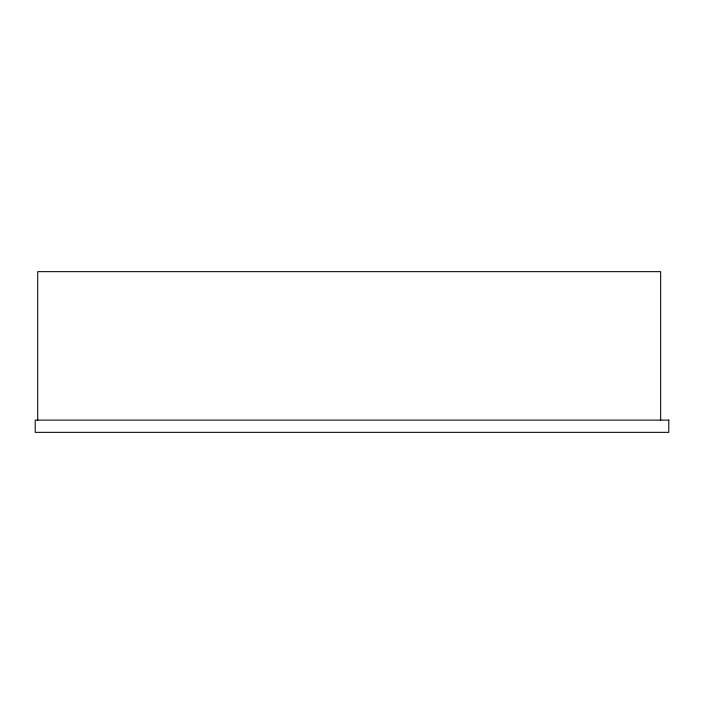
<?xml version="1.0" encoding="UTF-8"?>
<svg xmlns="http://www.w3.org/2000/svg" width="704" height="704" viewBox="0 0 704 704"><rect width="100%" height="100%" fill="white"/><g stroke="black" fill="none" stroke-linecap="round" stroke-linejoin="round"><path stroke-width="1.06" d="M660.669 420.112L660.669 271.656L37.708 271.656L37.708 420.112M668.8 420.112L35.2 420.112L35.2 432.344L668.8 432.344L668.8 420.112"/></g></svg>
